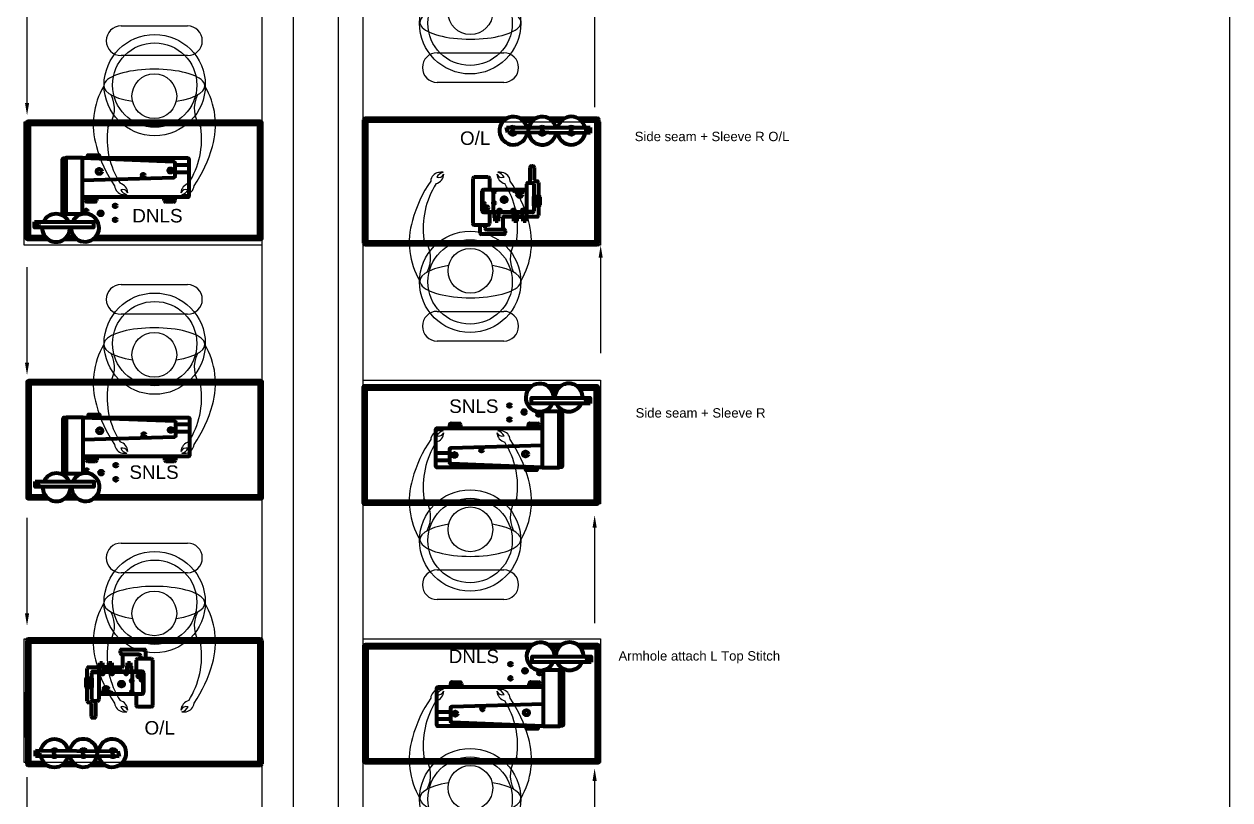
# Model space of a CAD drawing. Header units: feet. Extents: x 200 to 992, y 45 to 257.
# Drawn here: x 264.95 to 282.82, y 107.56 to 119.05 of the extents above; entities that cross this region are included whole.
import ezdxf

# ---------------------------------------------------------------- set-up
doc = ezdxf.new("R2010")
doc.units = ezdxf.units.FT
doc.header["$MEASUREMENT"] = 0
for name, color, linetype in [('assembly operations', 80, 'Continuous'), ('beampillar', 80, 'Continuous'), ('dimension', 100, 'Continuous'), ('machines', 21, 'Continuous'), ('ol mc', 190, 'Continuous'), ('shank', 77, 'Continuous')]:
    doc.layers.add(name, color=color, linetype=linetype)
doc.styles.get("Standard").update_dxf_attribs({"font": 'arial.ttf'})

# ---------------------------------------------------------------- blocks, each defined once
blk = doc.blocks.new('snls block')
at = {"layer": 'machines', "linetype": 'ByBlock', "lineweight": 100}
for p, q in [((54.586, 84.152), (54.586, 84.133)), ((54.586, 84.152), (54.605, 84.152)), ((54.607, 84.133), (54.605, 84.152)), ((54.888, 84.077), (54.681, 84.077)), ((54.889, 83.97), (54.681, 83.97)), ((53.361, 83.553), (53.361, 83.605)), ((53.361, 83.605), (53.517, 83.605)), ((53.378, 83.57), (53.378, 83.605)), ((53.501, 83.605), (53.501, 83.57)), ((53.517, 83.605), (53.517, 83.553)), ((54.524, 83.553), (54.524, 83.605)), ((54.524, 83.605), (54.681, 83.605)), ((54.541, 83.57), (54.541, 83.605)), ((54.664, 83.605), (54.664, 83.57)), ((54.681, 83.605), (54.681, 83.553)), ((53.497, 83.533), (53.382, 83.533)), ((53.48, 83.549), (53.398, 83.549)), ((54.66, 83.533), (54.545, 83.533)), ((54.643, 83.549), (54.562, 83.549))]:
    blk.add_line(p, q, dxfattribs=at)
for points in [[(53.469, 82.981), (55.947, 82.981, 0.414214), (55.968, 83.002), (55.968, 84.703, 0.414214), (55.947, 84.724), (52.502, 84.724, 0.414214), (52.482, 84.703), (52.482, 83.002, 0.414214), (52.502, 82.981), (52.798, 82.981)], [(53.513, 83.023), (55.905, 83.023, 0.414214), (55.926, 83.043), (55.926, 84.662, 0.414214), (55.905, 84.683), (52.544, 84.683, 0.414214), (52.523, 84.662), (52.523, 83.043, 0.414214), (52.544, 83.023), (52.755, 83.023)]]:
    blk.add_lwpolyline(points, format="xyb", dxfattribs=at)
for points in [[(53.063, 83.355), (53.037, 83.355, -0.414214), (53.016, 83.375), (53.016, 84.161, -0.414214), (53.037, 84.182), (53.063, 84.182)], [(53.312, 84.185), (53.063, 84.185), (53.063, 83.355), (53.291, 83.355, 0.414214), (53.312, 83.375)], [(53.312, 84.185), (54.661, 84.131, -0.402601), (54.681, 84.11), (54.681, 83.914, -0.405445), (54.661, 83.893), (53.312, 83.853)], [(53.312, 84.185), (54.868, 84.185, -0.414214), (54.889, 84.164), (54.889, 83.624, -0.414214), (54.868, 83.604), (53.312, 83.604)]]:
    blk.add_lwpolyline(points, format="xyb", close=True, dxfattribs=at)
for points in [[(53.557, 84.185), (53.392, 84.185), (53.392, 84.225), (53.557, 84.225)], [(53.505, 84.185), (53.404, 84.185), (53.404, 84.222), (53.505, 84.222)], [(52.603, 83.237), (53.474, 83.237), (53.474, 83.154), (52.603, 83.154)], [(52.603, 83.237), (53.474, 83.237), (53.474, 83.154), (52.603, 83.154)]]:
    blk.add_lwpolyline(points, close=True, dxfattribs=at)
for points in [[(53.042, 82.981), (53.23, 82.981)], [(53.085, 83.023), (53.186, 83.023)]]:
    blk.add_lwpolyline(points, dxfattribs=at)
for centre, radius in [((53.56, 83.986), 0.0369), ((54.613, 83.999), 0.0303), ((54.212, 83.931), 0.0196), ((53.796, 83.476), 0.0206), ((53.366, 83.399), 0.0206), ((53.58, 83.365), 0.0285), ((53.796, 83.267), 0.0206), ((52.644, 83.202), 0.0219), ((52.644, 83.202), 0.0219)]:
    blk.add_circle(centre, radius, dxfattribs=at)
for centre, radius, start, end in [((53.382, 83.553), 0.0208, 180, 270), ((53.398, 83.57), 0.0208, 180, 270), ((53.48, 83.57), 0.0208, 270, 0), ((53.497, 83.553), 0.0208, 270, 0), ((54.545, 83.553), 0.0208, 180, 270), ((54.562, 83.57), 0.0208, 180, 270), ((54.643, 83.57), 0.0208, 270, 0), ((54.66, 83.553), 0.0208, 270, 0), ((52.92, 83.149), 0.207, 25.1747, 154.8253), ((53.35, 83.151), 0.207, 179.1324, 155.4718), ((52.92, 83.149), 0.207, 178.5457, 1.4543)]:
    blk.add_arc(centre, radius, start, end, dxfattribs=at)
blk = doc.blocks.new('sewing line')
for points in [[(-143.00379, 2.03551), (-143.00379, 65.14488), (-144.50379, 65.14488), (-144.50379, 2.03551)], [(-146.58825, 24.43349), (-145.60395, 24.43349)], [(-146.58825, 24.43349), (-145.60395, 24.43349)], [(-145.60395, 23.99416), (-146.58825, 23.99416)], [(-145.60395, 23.99416), (-146.58825, 23.99416)], [(-141.90364, 24.0362), (-140.91934, 24.0362)], [(-140.91934, 23.59687), (-141.90364, 23.59687)], [(-146.58825, 20.60349), (-145.60395, 20.60349)], [(-141.90364, 20.2062), (-140.91934, 20.2062)], [(-145.60395, 20.16416), (-146.58825, 20.16416)], [(-140.91934, 19.76687), (-141.90364, 19.76687)], [(-146.58825, 16.77352), (-145.60395, 16.77352)], [(-145.60395, 16.33419), (-146.58825, 16.33419)], [(-141.90364, 16.3762), (-140.91934, 16.3762)], [(-140.91934, 15.93687), (-141.90364, 15.93687)]]:
    blk.add_lwpolyline(points)
at = {"linetype": 'ByBlock', "lineweight": -2}
for points in [[(-147.98115, 23.29433), (-147.98115, 24.70779)], [(-139.57244, 24.64453), (-139.57244, 23.23108)], [(-139.48316, 20.99981), (-139.48316, 19.58635)], [(-147.98115, 19.44647), (-147.98115, 20.85993)], [(-147.98115, 15.73246), (-147.98115, 17.14592)], [(-139.57244, 17.00275), (-139.57244, 15.58929)], [(-147.98115, 11.89379), (-147.98115, 13.30725)], [(-139.57244, 13.2525), (-139.57244, 11.83904)]]:
    blk.add_lwpolyline(points, dxfattribs=at)
for points in [[(-144.50379, 21.18548), (-148.02443, 21.18548), (-148.02443, 23.01555), (-144.50379, 23.01555)], [(-143.00379, 23.01488), (-139.48316, 23.01488), (-139.48316, 21.18481), (-143.00379, 21.18481)], [(-143.00379, 19.18488), (-139.48316, 19.18488), (-139.48316, 17.35481), (-143.00379, 17.35481)], [(-144.50379, 13.52551), (-148.02443, 13.52551), (-148.02443, 15.35558), (-144.50379, 15.35558)], [(-143.00379, 15.35488), (-139.48316, 15.35488), (-139.48316, 13.52481), (-143.00379, 13.52481)]]:
    blk.add_lwpolyline(points, close=True)
for centre, radius in [((-141.41764, 24.47245), 0.75), ((-141.41764, 24.47245), 0.625), ((-141.41276, 24.63764), 0.3314), ((-146.08995, 23.55791), 0.75), ((-146.08995, 23.55791), 0.75), ((-146.08995, 23.55791), 0.625), ((-146.08995, 23.55791), 0.625), ((-146.09483, 23.39272), 0.3314), ((-146.09483, 23.39272), 0.3314), ((-141.41764, 20.64245), 0.75), ((-141.41764, 20.64245), 0.625), ((-141.41276, 20.80764), 0.3314), ((-146.08995, 19.72791), 0.75), ((-146.08995, 19.72791), 0.625), ((-146.09483, 19.56272), 0.3314), ((-141.41764, 16.81245), 0.75), ((-141.41764, 16.81245), 0.625), ((-141.41276, 16.97764), 0.3314), ((-146.08995, 15.89793), 0.75), ((-146.08995, 15.89793), 0.625), ((-146.09483, 15.73275), 0.3314), ((-141.41764, 12.98245), 0.75), ((-141.41764, 12.98245), 0.625), ((-141.41276, 13.14764), 0.3314)]:
    blk.add_circle(centre, radius)
for centre, radius, start, end in [((-146.58825, 24.21383), 0.21966, 90, 270), ((-146.58825, 24.21383), 0.21966, 90, 270), ((-145.60395, 24.21383), 0.21966, 270, 90), ((-145.60395, 24.21383), 0.21966, 270, 90), ((-141.90364, 23.81653), 0.21966, 90, 270), ((-140.91934, 23.81653), 0.21966, 270, 90), ((-145.87132, 22.97091), 1.12909, 149.566063, 196.497517), ((-145.87132, 22.97091), 1.12909, 149.566063, 196.497517), ((-147.12616, 23.20834), 0.44097, 321.008421, 27.632528), ((-147.12616, 23.20834), 0.44097, 321.008421, 27.632528), ((-145.0635, 23.20834), 0.44097, 152.367472, 218.991579), ((-145.0635, 23.20834), 0.44097, 152.367472, 218.991579), ((-146.31834, 22.97091), 1.12909, 343.502483, 30.433937), ((-146.31834, 22.97091), 1.12909, 343.502483, 30.433937), ((-145.56376, 22.76237), 1.23125, 172.133942, 212.405248), ((-145.56376, 22.76237), 1.23125, 172.133942, 212.405248), ((-146.6259, 22.76237), 1.23125, 327.594752, 7.866058), ((-146.6259, 22.76237), 1.23125, 327.594752, 7.866058), ((-145.09322, 23.15412), 1.92771, 195.151137, 214.435473), ((-145.09322, 23.15412), 1.92771, 195.151137, 214.435473), ((-147.09644, 23.15412), 1.92771, 325.564527, 344.848863), ((-147.09644, 23.15412), 1.92771, 325.564527, 344.848863), ((-141.86066, 22.12554), 0.14081, 100.122504, 175.609876), ((-141.96501, 22.25234), 0.16061, 285.828882, 355.212594), ((-141.78159, 22.1245), 0.1464, 104.680297, 152.481191), ((-141.88539, 22.27741), 0.08916, 253.018909, 334.439991), ((-141.83096, 21.54739), 0.71883, 89.022524, 94.34402), ((-140.94013, 22.27741), 0.08916, 205.560009, 286.981091), ((-140.86051, 22.25234), 0.16061, 184.787406, 254.171118), ((-140.99456, 21.54739), 0.71883, 85.65598, 90.977476), ((-141.04393, 22.1245), 0.1464, 27.518809, 75.319703), ((-140.96486, 22.12554), 0.14081, 4.390124, 79.877496), ((-146.54273, 22.07482), 0.14081, 184.390124, 259.877496), ((-146.54273, 22.07482), 0.14081, 184.390124, 259.877496), ((-146.64708, 21.94802), 0.16061, 4.787406, 74.171118), ((-146.64708, 21.94802), 0.16061, 4.787406, 74.171118), ((-146.56746, 21.92295), 0.08916, 25.560009, 106.981091), ((-146.56746, 21.92295), 0.08916, 25.560009, 106.981091), ((-146.46366, 22.07586), 0.1464, 207.518809, 255.319703), ((-146.46366, 22.07586), 0.1464, 207.518809, 255.319703), ((-145.54258, 21.94802), 0.16061, 105.828882, 175.212594), ((-145.54258, 21.94802), 0.16061, 105.828882, 175.212594), ((-145.6222, 21.92295), 0.08916, 73.018909, 154.439991), ((-145.6222, 21.92295), 0.08916, 73.018909, 154.439991), ((-145.726, 22.07586), 0.1464, 284.680297, 332.481191), ((-145.726, 22.07586), 0.1464, 284.680297, 332.481191), ((-145.64693, 22.07482), 0.14081, 280.122504, 355.609876), ((-145.64693, 22.07482), 0.14081, 280.122504, 355.609876), ((-140.41115, 21.04624), 1.92771, 145.564527, 164.848863), ((-140.88169, 21.43799), 1.23125, 147.594752, 187.866058), ((-141.94383, 21.43799), 1.23125, 352.133942, 32.405248), ((-142.41437, 21.04624), 1.92771, 15.151137, 34.435473), ((-146.51303, 22.65297), 0.71883, 265.65598, 270.977476), ((-146.51303, 22.65297), 0.71883, 265.65598, 270.977476), ((-145.67663, 22.65297), 0.71883, 269.022524, 274.34402), ((-145.67663, 22.65297), 0.71883, 269.022524, 274.34402), ((-141.18924, 21.22945), 1.12909, 163.502483, 210.433937), ((-141.63627, 21.22945), 1.12909, 329.566063, 16.497517), ((-142.44409, 20.99202), 0.44097, 332.367472, 38.991579), ((-140.38143, 20.99202), 0.44097, 141.008421, 207.632528), ((-146.58825, 20.38383), 0.21966, 90, 270), ((-145.60395, 20.38383), 0.21966, 270, 90), ((-141.90364, 19.98653), 0.21966, 90, 270), ((-140.91934, 19.98653), 0.21966, 270, 90), ((-145.87132, 19.14091), 1.12909, 149.566063, 196.497517), ((-146.31834, 19.14091), 1.12909, 343.502483, 30.433937), ((-147.12616, 19.37834), 0.44097, 321.008421, 27.632528), ((-145.0635, 19.37834), 0.44097, 152.367472, 218.991579), ((-145.56376, 18.93237), 1.23125, 172.133942, 212.405248), ((-146.6259, 18.93237), 1.23125, 327.594752, 7.866058), ((-145.09322, 19.32412), 1.92771, 195.151137, 214.435473), ((-147.09644, 19.32412), 1.92771, 325.564527, 344.848863), ((-141.86066, 18.29554), 0.14081, 100.122504, 175.609876), ((-141.96501, 18.42234), 0.16061, 285.828882, 355.212594), ((-141.78159, 18.2945), 0.1464, 104.680297, 152.481191), ((-141.88539, 18.44741), 0.08916, 253.018909, 334.439991), ((-141.83096, 17.71739), 0.71883, 89.022524, 94.34402), ((-140.94013, 18.44741), 0.08916, 205.560009, 286.981091), ((-140.86051, 18.42234), 0.16061, 184.787406, 254.171118), ((-140.99456, 17.71739), 0.71883, 85.65598, 90.977476), ((-141.04393, 18.2945), 0.1464, 27.518809, 75.319703), ((-140.96486, 18.29554), 0.14081, 4.390124, 79.877496), ((-146.54273, 18.24482), 0.14081, 184.390124, 259.877496), ((-146.64708, 18.11802), 0.16061, 4.787406, 74.171118), ((-145.54258, 18.11802), 0.16061, 105.828882, 175.212594), ((-145.64693, 18.24482), 0.14081, 280.122504, 355.609876), ((-140.41115, 17.21624), 1.92771, 145.564527, 164.848863), ((-140.88169, 17.60799), 1.23125, 147.594752, 187.866058), ((-141.94383, 17.60799), 1.23125, 352.133942, 32.405248), ((-142.41437, 17.21624), 1.92771, 15.151137, 34.435473), ((-146.56746, 18.09295), 0.08916, 25.560009, 106.981091), ((-146.46366, 18.24586), 0.1464, 207.518809, 255.319703), ((-146.51303, 18.82297), 0.71883, 265.65598, 270.977476), ((-145.6222, 18.09295), 0.08916, 73.018909, 154.439991), ((-145.726, 18.24586), 0.1464, 284.680297, 332.481191), ((-145.67663, 18.82297), 0.71883, 269.022524, 274.34402), ((-141.18924, 17.39945), 1.12909, 163.502483, 210.433937), ((-141.63627, 17.39945), 1.12909, 329.566063, 16.497517), ((-142.44409, 17.16202), 0.44097, 332.367472, 38.991579), ((-140.38143, 17.16202), 0.44097, 141.008421, 207.632528), ((-146.58825, 16.55385), 0.21966, 90, 270), ((-145.60395, 16.55385), 0.21966, 270, 90), ((-141.90364, 16.15653), 0.21966, 90, 270), ((-140.91934, 16.15653), 0.21966, 270, 90), ((-145.87132, 15.31094), 1.12909, 149.566063, 196.497517), ((-147.12616, 15.54837), 0.44097, 321.008421, 27.632528), ((-145.0635, 15.54837), 0.44097, 152.367472, 218.991579), ((-146.31834, 15.31094), 1.12909, 343.502483, 30.433937), ((-145.56376, 15.1024), 1.23125, 172.133942, 212.405248), ((-146.6259, 15.1024), 1.23125, 327.594752, 7.866058), ((-145.09322, 15.49415), 1.92771, 195.151137, 214.435473), ((-147.09644, 15.49415), 1.92771, 325.564527, 344.848863), ((-140.41115, 13.38624), 1.92771, 145.564527, 164.848863), ((-141.86066, 14.46554), 0.14081, 100.122504, 175.609876), ((-141.96501, 14.59234), 0.16061, 285.828882, 355.212594), ((-141.78159, 14.4645), 0.1464, 104.680297, 152.481191), ((-141.88539, 14.61741), 0.08916, 253.018909, 334.439991), ((-141.83096, 13.88739), 0.71883, 89.022524, 94.34402), ((-140.94013, 14.61741), 0.08916, 205.560009, 286.981091), ((-140.86051, 14.59234), 0.16061, 184.787406, 254.171118), ((-140.99456, 13.88739), 0.71883, 85.65598, 90.977476), ((-141.04393, 14.4645), 0.1464, 27.518809, 75.319703), ((-140.96486, 14.46554), 0.14081, 4.390124, 79.877496), ((-142.41437, 13.38624), 1.92771, 15.151137, 34.435473), ((-146.54273, 14.41485), 0.14081, 184.390124, 259.877496), ((-146.64708, 14.28804), 0.16061, 4.787406, 74.171118), ((-146.56746, 14.26298), 0.08916, 25.560009, 106.981091), ((-146.46366, 14.41589), 0.1464, 207.518809, 255.319703), ((-145.54258, 14.28804), 0.16061, 105.828882, 175.212594), ((-145.6222, 14.26298), 0.08916, 73.018909, 154.439991), ((-145.726, 14.41589), 0.1464, 284.680297, 332.481191), ((-145.64693, 14.41485), 0.14081, 280.122504, 355.609876), ((-140.88169, 13.77799), 1.23125, 147.594752, 187.866058), ((-141.94383, 13.77799), 1.23125, 352.133942, 32.405248), ((-146.51303, 14.993), 0.71883, 265.65598, 270.977476), ((-145.67663, 14.993), 0.71883, 269.022524, 274.34402), ((-141.18924, 13.56945), 1.12909, 163.502483, 210.433937), ((-141.63627, 13.56945), 1.12909, 329.566063, 16.497517), ((-142.44409, 13.33202), 0.44097, 332.367472, 38.991579), ((-140.38143, 13.33202), 0.44097, 141.008421, 207.632528)]:
    blk.add_arc(centre, radius, start, end)
for centre, major_axis in [((-141.41276, 24.48751), (0.75, 0)), ((-146.09483, 23.54285), (-0.75, 0)), ((-146.09483, 23.54285), (-0.75, 0)), ((-141.41276, 20.65751), (0.75, 0)), ((-146.09483, 19.71285), (-0.75, 0)), ((-141.41276, 16.82751), (0.75, 0)), ((-146.09483, 15.88287), (-0.75, 0)), ((-141.41276, 12.99751), (0.75, 0))]:
    blk.add_ellipse(centre, major_axis=major_axis, ratio=0.33333333, start_param=2.01554376, end_param=7.4092342)
at = {"linetype": 'ByBlock'}
for points in [[(-147.95032, 23.29433), (-147.98115, 23.10933), (-148.01198, 23.29433)], [(-139.45233, 20.99981), (-139.48316, 21.18481), (-139.51399, 20.99981)], [(-147.95032, 19.44647), (-147.98115, 19.26147), (-148.01198, 19.44647)], [(-139.5416, 17.00275), (-139.57244, 17.18775), (-139.60327, 17.00275)], [(-147.95032, 15.73246), (-147.98115, 15.54746), (-148.01198, 15.73246)], [(-139.5416, 13.2525), (-139.57244, 13.4375), (-139.60327, 13.2525)]]:
    blk.add_solid(points, dxfattribs=at)
at = {"layer": 'dimension', "linetype": 'ByBlock', "lineweight": -2}
for points in [[(-144.03531, 3.12531), (-144.03531, 52.03519)], [(-143.37074, 42.20333), (-143.37074, 2.94031)]]:
    blk.add_lwpolyline(points, dxfattribs=at)
at = {"layer": 'ol mc', "linetype": 'ByBlock', "lineweight": 100}
for p, q in [((-140.87547, 23.06277), (-142.97349, 23.06277)), ((-140.44646, 23.06277), (-140.67463, 23.06277)), ((-140.02074, 23.06277), (-140.24837, 23.06277)), ((-139.52899, 23.06277), (-139.81503, 23.06277)), ((-142.99424, 23.04202), (-142.99424, 21.21602)), ((-142.95274, 23.00052), (-142.95274, 21.25752)), ((-140.92813, 23.02127), (-142.93199, 23.02127)), ((-140.85994, 22.85455), (-140.87851, 22.93047)), ((-140.87851, 22.93047), (-139.63821, 22.92723)), ((-140.4998, 23.02127), (-140.62197, 23.02127)), ((-140.07221, 23.02127), (-140.19503, 23.02127)), ((-139.57049, 23.02127), (-139.76356, 23.02127)), ((-139.63821, 22.92723), (-139.63821, 22.84423)), ((-139.54974, 22.69332), (-139.54974, 23.00052)), ((-139.50824, 22.64947), (-139.50824, 23.04202)), ((-139.63821, 22.84423), (-140.85994, 22.85455)), ((-139.54974, 21.93608), (-139.54974, 22.69332)), ((-139.50824, 22.64947), (-139.50824, 21.97862)), ((-140.52768, 22.11083), (-140.52768, 22.33912)), ((-140.50693, 22.35987), (-140.48744, 22.35987)), ((-140.46669, 22.33912), (-140.46669, 22.15537)), ((-141.37606, 22.17154), (-141.37606, 21.50754)), ((-141.14781, 22.19229), (-141.35531, 22.19229)), ((-141.12706, 22.00554), (-141.12706, 22.17154)), ((-141.24126, 21.98479), (-141.24126, 21.69429)), ((-141.23296, 22.00139), (-141.23296, 21.67769)), ((-140.57726, 22.00554), (-141.22051, 22.00554)), ((-141.07526, 22.00554), (-141.07526, 21.67354)), ((-141.07526, 21.99211), (-141.05641, 21.99211)), ((-141.07526, 21.96927), (-141.07526, 21.99211)), ((-141.04811, 21.98381), (-141.04811, 21.97757)), ((-140.76798, 22.00554), (-140.74083, 22.00554)), ((-140.76798, 21.991), (-140.76798, 22.00554)), ((-140.74913, 21.9827), (-140.75968, 21.9827)), ((-140.74083, 22.00554), (-140.74083, 21.991)), ((-140.6142, 22.00554), (-140.58705, 22.00554)), ((-140.6142, 21.991), (-140.6142, 22.00554)), ((-140.59535, 21.9827), (-140.6059, 21.9827)), ((-140.58705, 22.00554), (-140.58705, 21.991)), ((-140.57726, 21.67354), (-140.57726, 22.09008)), ((-140.57726, 21.67354), (-140.57726, 22.00554)), ((-140.55651, 22.11083), (-140.49405, 22.11083)), ((-140.4733, 22.09008), (-140.4733, 21.69429)), ((-140.44594, 22.13462), (-140.42646, 22.13462)), ((-140.40571, 22.11387), (-140.40571, 21.90937)), ((-139.50824, 21.21602), (-139.50824, 21.97862)), ((-141.05641, 21.96927), (-141.07526, 21.96927)), ((-141.07526, 21.82223), (-141.05641, 21.82223)), ((-141.07526, 21.79939), (-141.07526, 21.82223)), ((-141.05641, 21.79939), (-141.07526, 21.79939)), ((-141.04811, 21.81393), (-141.04811, 21.80769)), ((-140.4733, 21.90937), (-140.39485, 21.90937)), ((-140.4733, 21.76971), (-140.4733, 21.90937)), ((-140.43961, 21.8879), (-140.42301, 21.8879)), ((-140.43954, 21.87577), (-140.42294, 21.87577)), ((-140.43954, 21.86271), (-140.42294, 21.86271)), ((-140.43954, 21.85151), (-140.42294, 21.85151)), ((-140.4395, 21.90937), (-140.4395, 21.76971)), ((-140.4395, 21.90937), (-140.4229, 21.90937)), ((-140.43914, 21.90004), (-140.42254, 21.90004)), ((-140.43914, 21.83938), (-140.42254, 21.83938)), ((-140.43914, 21.82772), (-140.42254, 21.82772)), ((-140.43914, 21.81745), (-140.42254, 21.81745)), ((-140.43914, 21.80672), (-140.42254, 21.80672)), ((-140.43867, 21.79552), (-140.42207, 21.79552)), ((-140.4229, 21.90937), (-140.4229, 21.76971)), ((-140.38655, 21.90107), (-140.38655, 21.77801)), ((-139.54974, 21.25752), (-139.54974, 21.93608)), ((-141.23296, 21.68184), (-140.57726, 21.68184)), ((-141.22051, 21.67354), (-140.57726, 21.67354)), ((-141.12706, 21.50754), (-141.12706, 21.67354)), ((-141.12706, 21.67354), (-140.80734, 21.67354)), ((-141.05484, 21.59367), (-141.05484, 21.67354)), ((-141.05484, 21.67354), (-140.997, 21.67354)), ((-141.05484, 21.67354), (-141.05484, 21.67354)), ((-141.05484, 21.67354), (-141.05484, 21.67248)), ((-141.05484, 21.67248), (-141.05484, 21.67354)), ((-141.05484, 21.67248), (-141.05484, 21.67248)), ((-140.997, 21.67354), (-140.997, 21.59367)), ((-140.77529, 21.59367), (-140.77529, 21.67354)), ((-140.77529, 21.67354), (-140.71746, 21.67354)), ((-140.71746, 21.67354), (-140.71746, 21.59367)), ((-140.64034, 21.59367), (-140.64034, 21.67354)), ((-140.64034, 21.67354), (-140.58251, 21.67354)), ((-140.58251, 21.67354), (-140.58251, 21.59367)), ((-140.49405, 21.68184), (-140.57726, 21.68184)), ((-140.49405, 21.67354), (-140.57726, 21.67354)), ((-140.39485, 21.76971), (-140.4733, 21.76971)), ((-140.43867, 21.78433), (-140.42207, 21.78433)), ((-140.43867, 21.77546), (-140.42207, 21.77546)), ((-140.40571, 21.76971), (-140.40571, 21.62793)), ((-141.35531, 21.48679), (-141.14781, 21.48679)), ((-141.26831, 21.36789), (-141.26831, 21.48679)), ((-141.19706, 21.48679), (-141.19706, 21.44012)), ((-141.1881, 21.48679), (-141.14781, 21.48679)), ((-141.05484, 21.60197), (-140.997, 21.60197)), ((-141.05484, 21.59367), (-140.997, 21.59367)), ((-141.04702, 21.59367), (-141.00312, 21.59367)), ((-141.04702, 21.54353), (-141.04702, 21.59367)), ((-141.00312, 21.54353), (-141.04702, 21.54353)), ((-141.03978, 21.59367), (-141.03978, 21.54353)), ((-141.032, 21.59367), (-141.032, 21.54353)), ((-141.02393, 21.59367), (-141.02393, 21.54353)), ((-141.01586, 21.59367), (-141.01586, 21.54353)), ((-141.00868, 21.59367), (-141.00868, 21.54353)), ((-141.00312, 21.59367), (-141.00312, 21.54353)), ((-140.93117, 21.58643), (-140.93117, 21.59888)), ((-140.93117, 21.58643), (-140.93117, 21.41937)), ((-140.91988, 21.60718), (-140.92287, 21.60718)), ((-140.86205, 21.60718), (-140.91988, 21.60718)), ((-140.77529, 21.60718), (-140.86205, 21.60718)), ((-140.77529, 21.60197), (-140.71746, 21.60197)), ((-140.77529, 21.59367), (-140.71746, 21.59367)), ((-140.76832, 21.59367), (-140.72442, 21.59367)), ((-140.76832, 21.54353), (-140.76832, 21.59367)), ((-140.72442, 21.54353), (-140.76832, 21.54353)), ((-140.76115, 21.59367), (-140.76115, 21.54353)), ((-140.75397, 21.59367), (-140.75397, 21.54353)), ((-140.7471, 21.59367), (-140.7471, 21.54353)), ((-140.74052, 21.59367), (-140.74052, 21.54353)), ((-140.73275, 21.59367), (-140.73275, 21.54353)), ((-140.72442, 21.59367), (-140.72442, 21.54353)), ((-140.64034, 21.60718), (-140.71746, 21.60718)), ((-140.71746, 21.60718), (-140.64034, 21.60718)), ((-140.64034, 21.60718), (-140.69304, 21.60718)), ((-140.64034, 21.60197), (-140.58251, 21.60197)), ((-140.64034, 21.59367), (-140.58251, 21.59367)), ((-140.63277, 21.59367), (-140.58887, 21.59367)), ((-140.63277, 21.54353), (-140.63277, 21.59367)), ((-140.58887, 21.54353), (-140.63277, 21.54353)), ((-140.62454, 21.59367), (-140.62454, 21.54353)), ((-140.61534, 21.59367), (-140.61534, 21.54353)), ((-140.60662, 21.59367), (-140.60662, 21.54353)), ((-140.59791, 21.59367), (-140.59791, 21.54353)), ((-140.58887, 21.59367), (-140.58887, 21.54353)), ((-140.54157, 21.60718), (-140.58251, 21.60718)), ((-140.51218, 21.60718), (-140.54157, 21.60718)), ((-140.42646, 21.60718), (-140.51218, 21.60718)), ((-140.98259, 21.34714), (-141.24756, 21.34714)), ((-141.17631, 21.41937), (-140.91846, 21.41937)), ((-140.91846, 21.34714), (-140.98259, 21.34714)), ((-140.89771, 21.39862), (-140.89771, 21.36789)), ((-142.97349, 21.19527), (-139.52899, 21.19527)), ((-142.93199, 21.23677), (-139.57049, 21.23677)), ((-147.98544, 15.32897), (-147.98544, 14.56637)), ((-144.52019, 15.34972), (-147.96469, 15.34972)), ((-147.94394, 15.28747), (-147.94394, 14.6089)), ((-144.56169, 15.30822), (-147.92319, 15.30822)), ((-146.57522, 15.19785), (-146.51108, 15.19785)), ((-146.51108, 15.19785), (-146.24612, 15.19785)), ((-144.54094, 13.54447), (-144.54094, 15.28747)), ((-144.49944, 13.50297), (-144.49944, 15.32897)), ((-146.59597, 15.14636), (-146.59597, 15.1771)), ((-146.31737, 15.12561), (-146.57522, 15.12561)), ((-146.5625, 14.95856), (-146.5625, 15.12561)), ((-146.36661, 15.03744), (-146.36661, 14.87144)), ((-146.13836, 15.05819), (-146.34586, 15.05819)), ((-146.30558, 15.05819), (-146.34586, 15.05819)), ((-146.29662, 15.05819), (-146.29662, 15.10486)), ((-146.22537, 15.1771), (-146.22537, 15.05819)), ((-146.11761, 14.37344), (-146.11761, 15.03744)), ((-147.08797, 14.77527), (-147.08797, 14.91706)), ((-147.06722, 14.93781), (-146.9815, 14.93781)), ((-147.02037, 14.4549), (-147.02037, 14.85069)), ((-146.99962, 14.87144), (-146.91642, 14.87144)), ((-146.99962, 14.86314), (-146.91642, 14.86314)), ((-146.9815, 14.93781), (-146.9521, 14.93781)), ((-146.9521, 14.93781), (-146.91117, 14.93781)), ((-146.27317, 14.87144), (-146.91642, 14.87144)), ((-146.91642, 14.87144), (-146.91642, 14.53944)), ((-146.91642, 14.87144), (-146.91642, 14.4549)), ((-146.26072, 14.86314), (-146.91642, 14.86314)), ((-146.91117, 14.87144), (-146.91117, 14.95131)), ((-146.85333, 14.95131), (-146.91117, 14.95131)), ((-146.85333, 14.94301), (-146.91117, 14.94301)), ((-146.85333, 14.87144), (-146.91117, 14.87144)), ((-146.9048, 14.95131), (-146.9048, 15.00145)), ((-146.9048, 15.00145), (-146.8609, 15.00145)), ((-146.8609, 14.95131), (-146.9048, 14.95131)), ((-146.89577, 14.95131), (-146.89577, 15.00145)), ((-146.88705, 14.95131), (-146.88705, 15.00145)), ((-146.87834, 14.95131), (-146.87834, 15.00145)), ((-146.86914, 14.95131), (-146.86914, 15.00145)), ((-146.8609, 15.00145), (-146.8609, 14.95131)), ((-146.85333, 14.95131), (-146.85333, 14.87144)), ((-146.85333, 14.93781), (-146.80063, 14.93781)), ((-146.85333, 14.93781), (-146.77622, 14.93781)), ((-146.77622, 14.93781), (-146.85333, 14.93781)), ((-146.77622, 14.87144), (-146.77622, 14.95131)), ((-146.71838, 14.95131), (-146.77622, 14.95131)), ((-146.71838, 14.94301), (-146.77622, 14.94301)), ((-146.71838, 14.87144), (-146.77622, 14.87144)), ((-146.76925, 14.95131), (-146.76925, 15.00145)), ((-146.76925, 15.00145), (-146.72536, 15.00145)), ((-146.72536, 14.95131), (-146.76925, 14.95131)), ((-146.76093, 14.95131), (-146.76093, 15.00145)), ((-146.75316, 14.95131), (-146.75316, 15.00145)), ((-146.74658, 14.95131), (-146.74658, 15.00145)), ((-146.7397, 14.95131), (-146.7397, 15.00145)), ((-146.73253, 14.95131), (-146.73253, 15.00145)), ((-146.72536, 15.00145), (-146.72536, 14.95131)), ((-146.71838, 14.95131), (-146.71838, 14.87144)), ((-146.71838, 14.93781), (-146.63163, 14.93781)), ((-146.36661, 14.87144), (-146.68634, 14.87144)), ((-146.63163, 14.93781), (-146.57379, 14.93781)), ((-146.57379, 14.93781), (-146.5708, 14.93781)), ((-146.5625, 14.95856), (-146.5625, 14.94611)), ((-146.49668, 14.87144), (-146.49668, 14.95131)), ((-146.43884, 14.95131), (-146.49668, 14.95131)), ((-146.43884, 14.94301), (-146.49668, 14.94301)), ((-146.43884, 14.87144), (-146.49668, 14.87144)), ((-146.49055, 14.95131), (-146.49055, 15.00145)), ((-146.49055, 15.00145), (-146.44666, 15.00145)), ((-146.44666, 14.95131), (-146.49055, 14.95131)), ((-146.48499, 14.95131), (-146.48499, 15.00145)), ((-146.47782, 14.95131), (-146.47782, 15.00145)), ((-146.46974, 14.95131), (-146.46974, 15.00145)), ((-146.46167, 14.95131), (-146.46167, 15.00145)), ((-146.4539, 14.95131), (-146.4539, 15.00145)), ((-146.44666, 15.00145), (-146.44666, 14.95131)), ((-146.43884, 14.95131), (-146.43884, 14.87144)), ((-146.43884, 14.87144), (-146.43884, 14.8725)), ((-146.43884, 14.8725), (-146.43884, 14.8725)), ((-146.43884, 14.8725), (-146.43884, 14.87144)), ((-146.43884, 14.87144), (-146.43884, 14.87144)), ((-146.41842, 14.53944), (-146.41842, 14.87144)), ((-146.26072, 14.54359), (-146.26072, 14.86729)), ((-146.25242, 14.56019), (-146.25242, 14.85069)), ((-147.10713, 14.64392), (-147.10713, 14.76697)), ((-147.09883, 14.77527), (-147.02037, 14.77527)), ((-147.055, 14.76952), (-147.0716, 14.76952)), ((-147.055, 14.76066), (-147.0716, 14.76066)), ((-147.055, 14.74946), (-147.0716, 14.74946)), ((-147.05453, 14.73826), (-147.07113, 14.73826)), ((-147.05453, 14.72753), (-147.07113, 14.72753)), ((-147.05453, 14.71727), (-147.07113, 14.71727)), ((-147.05453, 14.7056), (-147.07113, 14.7056)), ((-147.07077, 14.63562), (-147.07077, 14.77527)), ((-147.05413, 14.69347), (-147.07073, 14.69347)), ((-147.05413, 14.68228), (-147.07073, 14.68228)), ((-147.05413, 14.66921), (-147.07073, 14.66921)), ((-147.05407, 14.65708), (-147.07067, 14.65708)), ((-147.05417, 14.63562), (-147.05417, 14.77527)), ((-147.02037, 14.77527), (-147.02037, 14.63562)), ((-146.44556, 14.73105), (-146.44556, 14.73729)), ((-146.43726, 14.74559), (-146.41842, 14.74559)), ((-146.41842, 14.72275), (-146.43726, 14.72275)), ((-146.41842, 14.74559), (-146.41842, 14.72275)), ((-147.98544, 13.89552), (-147.98544, 14.56637)), ((-147.94394, 14.6089), (-147.94394, 13.85166)), ((-147.02037, 14.63562), (-147.09883, 14.63562)), ((-147.08797, 14.43112), (-147.08797, 14.63562)), ((-147.05453, 14.64495), (-147.07113, 14.64495)), ((-147.05417, 14.63562), (-147.07077, 14.63562)), ((-146.91642, 14.53944), (-146.27317, 14.53944)), ((-146.90662, 14.53944), (-146.90662, 14.55398)), ((-146.87948, 14.53944), (-146.90662, 14.53944)), ((-146.89832, 14.56228), (-146.88778, 14.56228)), ((-146.87948, 14.55398), (-146.87948, 14.53944)), ((-146.75284, 14.53944), (-146.75284, 14.55398)), ((-146.7257, 14.53944), (-146.75284, 14.53944)), ((-146.74454, 14.56228), (-146.734, 14.56228)), ((-146.7257, 14.55398), (-146.7257, 14.53944)), ((-146.44556, 14.56118), (-146.44556, 14.56742)), ((-146.43726, 14.57572), (-146.41842, 14.57572)), ((-146.41842, 14.55288), (-146.43726, 14.55288)), ((-146.41842, 14.57572), (-146.41842, 14.55288)), ((-146.36661, 14.53944), (-146.36661, 14.37344)), ((-147.04773, 14.41037), (-147.06722, 14.41037)), ((-147.02698, 14.20586), (-147.02698, 14.38962)), ((-146.93717, 14.43415), (-146.99962, 14.43415)), ((-146.966, 14.43415), (-146.966, 14.20586)), ((-146.34586, 14.35269), (-146.13836, 14.35269)), ((-146.98675, 14.18511), (-147.00623, 14.18511)), ((-147.98544, 13.89552), (-147.98544, 13.50297)), ((-147.94394, 13.85166), (-147.94394, 13.54447)), ((-147.85546, 13.70076), (-146.63374, 13.69043)), ((-147.85546, 13.61776), (-147.85546, 13.70076)), ((-146.61517, 13.61452), (-147.85546, 13.61776)), ((-146.63374, 13.69043), (-146.61517, 13.61452)), ((-147.96469, 13.48222), (-147.67865, 13.48222)), ((-147.92319, 13.52372), (-147.73011, 13.52372)), ((-147.47293, 13.48222), (-147.24531, 13.48222)), ((-147.42147, 13.52372), (-147.29865, 13.52372)), ((-147.04722, 13.48222), (-146.81904, 13.48222)), ((-146.99388, 13.52372), (-146.8717, 13.52372)), ((-146.6182, 13.48222), (-144.52019, 13.48222)), ((-146.56554, 13.52372), (-144.56169, 13.52372))]:
    blk.add_line(p, q, dxfattribs=at)
for centre, radius in [((-140.78564, 22.88119), 0.01059), ((-140.34834, 22.88119), 0.01059), ((-139.91789, 22.88119), 0.01059), ((-139.67933, 22.87928), 0.02189), ((-140.68194, 21.93643), 0.03569), ((-141.212, 21.79797), 0.01572), ((-140.91196, 21.85935), 0.03569), ((-140.91196, 21.85935), 0.01428), ((-140.68194, 21.93643), 0.01428), ((-141.17485, 21.73801), 0.02712), ((-140.98197, 21.70232), 0.01428), ((-140.77481, 21.70232), 0.01428), ((-140.63336, 21.70232), 0.01428), ((-146.86031, 14.84266), 0.01428), ((-146.71887, 14.84266), 0.01428), ((-146.5117, 14.84266), 0.01428), ((-146.31883, 14.80697), 0.02712), ((-146.58171, 14.68564), 0.03569), ((-146.58171, 14.68564), 0.01428), ((-146.28168, 14.74702), 0.01572), ((-146.81174, 14.60855), 0.03569), ((-146.81174, 14.60855), 0.01428), ((-147.81434, 13.66571), 0.02189), ((-147.57579, 13.6638), 0.01059), ((-147.14534, 13.6638), 0.01059), ((-146.70803, 13.6638), 0.01059)]:
    blk.add_circle(centre, radius, dxfattribs=at)
for centre, radius, start, end in [((-142.97349, 23.04202), 0.02075, 90, 180), ((-140.77505, 22.88119), 0.2075, 13.512598, 351.941839), ((-140.34741, 22.88043), 0.2075, 13.033836, 349.951975), ((-139.91789, 22.88256), 0.2075, 12.432427, 167.567573), ((-139.52899, 23.04202), 0.02075, 0, 90), ((-142.93199, 23.00052), 0.02075, 90, 180), ((-140.78564, 22.88119), 0.05577, 61.415125, 118.285722), ((-140.34834, 22.88119), 0.05577, 59.041902, 120.658945), ((-139.91789, 22.88256), 0.05577, 54.353893, 125.346954), ((-139.57049, 23.00052), 0.02075, 0, 90), ((-140.78564, 22.88119), 0.05577, 208.779902, 330.251867), ((-140.34834, 22.88119), 0.05577, 213.232928, 325.798841), ((-139.91789, 22.88256), 0.2075, 190.644339, 349.355661), ((-139.91789, 22.88256), 0.05577, 219.673494, 319.358275), ((-140.50693, 22.33912), 0.02075, 90, 180), ((-140.48744, 22.33912), 0.02075, 0, 90), ((-141.35531, 22.17154), 0.02075, 90, 180), ((-141.14781, 22.17154), 0.02075, 0, 90), ((-140.44594, 22.15537), 0.02075, 180, 270), ((-141.22051, 21.98479), 0.02075, 90, 180), ((-141.05641, 21.98381), 0.0083, 360, 90), ((-141.05641, 21.97757), 0.0083, 270, 0), ((-140.75968, 21.991), 0.0083, 180, 270), ((-140.74913, 21.991), 0.0083, 270, 0), ((-140.6059, 21.991), 0.0083, 180, 270), ((-140.59535, 21.991), 0.0083, 270, 0), ((-140.55651, 22.09008), 0.02075, 90, 180), ((-140.49405, 22.09008), 0.02075, 0, 90), ((-140.42646, 22.11387), 0.02075, 0, 90), ((-141.05641, 21.81393), 0.0083, 360, 90), ((-141.05641, 21.80769), 0.0083, 270, 0), ((-140.39485, 21.90107), 0.0083, 360, 90), ((-141.22051, 21.69429), 0.02075, 180, 270), ((-140.49405, 21.69429), 0.02075, 270, 0), ((-140.49405, 21.67769), 0.00415, 270, 90), ((-140.42646, 21.62793), 0.02075, 270, 0), ((-140.39485, 21.77801), 0.0083, 270, 0), ((-141.35531, 21.50754), 0.02075, 180, 270), ((-141.17631, 21.44012), 0.02075, 180, 270), ((-141.14781, 21.50754), 0.02075, 270, 0), ((-140.92287, 21.59888), 0.0083, 90, 180), ((-142.93199, 21.25752), 0.02075, 180, 270), ((-141.24756, 21.36789), 0.02075, 180, 270), ((-140.91846, 21.39862), 0.02075, 0, 90), ((-140.91846, 21.36789), 0.02075, 270, 0), ((-139.57049, 21.25752), 0.02075, 270, 0), ((-142.97349, 21.21602), 0.02075, 180, 270), ((-139.52899, 21.21602), 0.02075, 270, 0), ((-147.96469, 15.32897), 0.02075, 90, 180), ((-147.92319, 15.28747), 0.02075, 90, 180), ((-146.57522, 15.1771), 0.02075, 90, 180), ((-146.24612, 15.1771), 0.02075, 0, 90), ((-144.56169, 15.28747), 0.02075, 0, 90), ((-144.52019, 15.32897), 0.02075, 0, 90), ((-146.57522, 15.14636), 0.02075, 180, 270), ((-146.34586, 15.03744), 0.02075, 90, 180), ((-146.31737, 15.10486), 0.02075, 0, 90), ((-146.13836, 15.03744), 0.02075, 0, 90), ((-147.06722, 14.91706), 0.02075, 90, 180), ((-146.99962, 14.85069), 0.02075, 90, 180), ((-146.99962, 14.86729), 0.00415, 90, 270), ((-146.5708, 14.94611), 0.0083, 270, 0), ((-146.27317, 14.85069), 0.02075, 0, 90), ((-147.09883, 14.76697), 0.0083, 90, 180), ((-146.43726, 14.73729), 0.0083, 90, 180), ((-146.43726, 14.73105), 0.0083, 180, 270), ((-147.09883, 14.64392), 0.0083, 180, 270), ((-146.89832, 14.55398), 0.0083, 90, 180), ((-146.88778, 14.55398), 0.0083, 360, 90), ((-146.74454, 14.55398), 0.0083, 90, 180), ((-146.734, 14.55398), 0.0083, 360, 90), ((-146.43726, 14.56742), 0.0083, 90, 180), ((-146.43726, 14.56118), 0.0083, 180, 270), ((-146.27317, 14.56019), 0.02075, 270, 0), ((-147.06722, 14.43112), 0.02075, 180, 270), ((-147.04773, 14.38962), 0.02075, 0, 90), ((-146.99962, 14.4549), 0.02075, 180, 270), ((-146.93717, 14.4549), 0.02075, 270, 0), ((-146.34586, 14.37344), 0.02075, 180, 270), ((-146.13836, 14.37344), 0.02075, 270, 0), ((-147.00623, 14.20586), 0.02075, 180, 270), ((-146.98675, 14.20586), 0.02075, 270, 0), ((-147.57579, 13.66243), 0.2075, 10.644339, 169.355661), ((-147.14626, 13.66455), 0.2075, 193.033836, 169.951975), ((-146.71862, 13.6638), 0.2075, 193.512598, 171.941839), ((-147.57579, 13.66243), 0.2075, 192.432427, 347.567573), ((-147.57579, 13.66243), 0.05577, 39.673494, 139.358275), ((-147.57579, 13.66243), 0.05577, 234.353893, 305.346954), ((-147.14534, 13.6638), 0.05577, 33.232928, 145.798841), ((-147.14534, 13.6638), 0.05577, 239.041902, 300.658945), ((-146.70803, 13.6638), 0.05577, 28.779902, 150.251867), ((-146.70803, 13.6638), 0.05577, 241.415125, 298.285722), ((-147.96469, 13.50297), 0.02075, 180, 270), ((-147.92319, 13.54447), 0.02075, 180, 270), ((-144.56169, 13.54447), 0.02075, 270, 0), ((-144.52019, 13.50297), 0.02075, 270, 0)]:
    blk.add_arc(centre, radius, start, end, dxfattribs=at)
for p in [(-200.47151, -61.70684), (-200.46359, -65.54853)]:
    blk.add_blockref('snls block', p)
at = {"rotation": 180}
for p in [(-87.03583, 102.07896), (-87.0229, 98.24686)]:
    blk.add_blockref('snls block', p, dxfattribs=at)
at = {"char_height": 0.2, "attachment_point": 1}
for s, width, insert in [('O/L', 0.6997084, (-141.56708, 22.87159)), ('DNLS', 0.6548569, (-146.42205, 21.72272)), ('SNLS', 0.9053555, (-141.72712, 18.90181)), ('SNLS', 0.9053555, (-146.46485, 17.92464)), ('DNLS', 0.6548569, (-141.73429, 15.19705)), ('O/L', 0.6997084, (-146.24107, 14.13771))]:
    blk.add_mtext_dynamic_manual_height_columns(s, width=width, gutter_width=1, heights=[0], dxfattribs=dict(at, insert=insert))
at = {"layer": 'assembly operations', "linetype": 'ByBlock', "char_height": 0.1388878, "attachment_point": 1}
for s, insert, width in [('Side seam + Sleeve R O/L', (-138.97842, 22.86607), 2.3899166), ('Side seam + Sleeve R', (-138.96553, 18.77165), 2.009619), ('Armhole attach L Top Stitch', (-139.21837, 15.17282), 2.5000368)]:
    blk.add_mtext(s, dxfattribs=dict(at, insert=insert, width=width))

msp = doc.modelspace()

# ---------------------------------------------------------------- linework, layer by layer
at = {"layer": 'beampillar', "linetype": 'ByBlock'}
msp.add_line((282.8173, 89.8907), (282.8173, 254.41766), dxfattribs=at)

# ---------------------------------------------------------------- block references
at = {"layer": 'shank', "linetype": 'ByBlock'}
msp.add_blockref('sewing line', (412.97838, 94.58499), dxfattribs=at)

doc.saveas('drawing.dxf')
